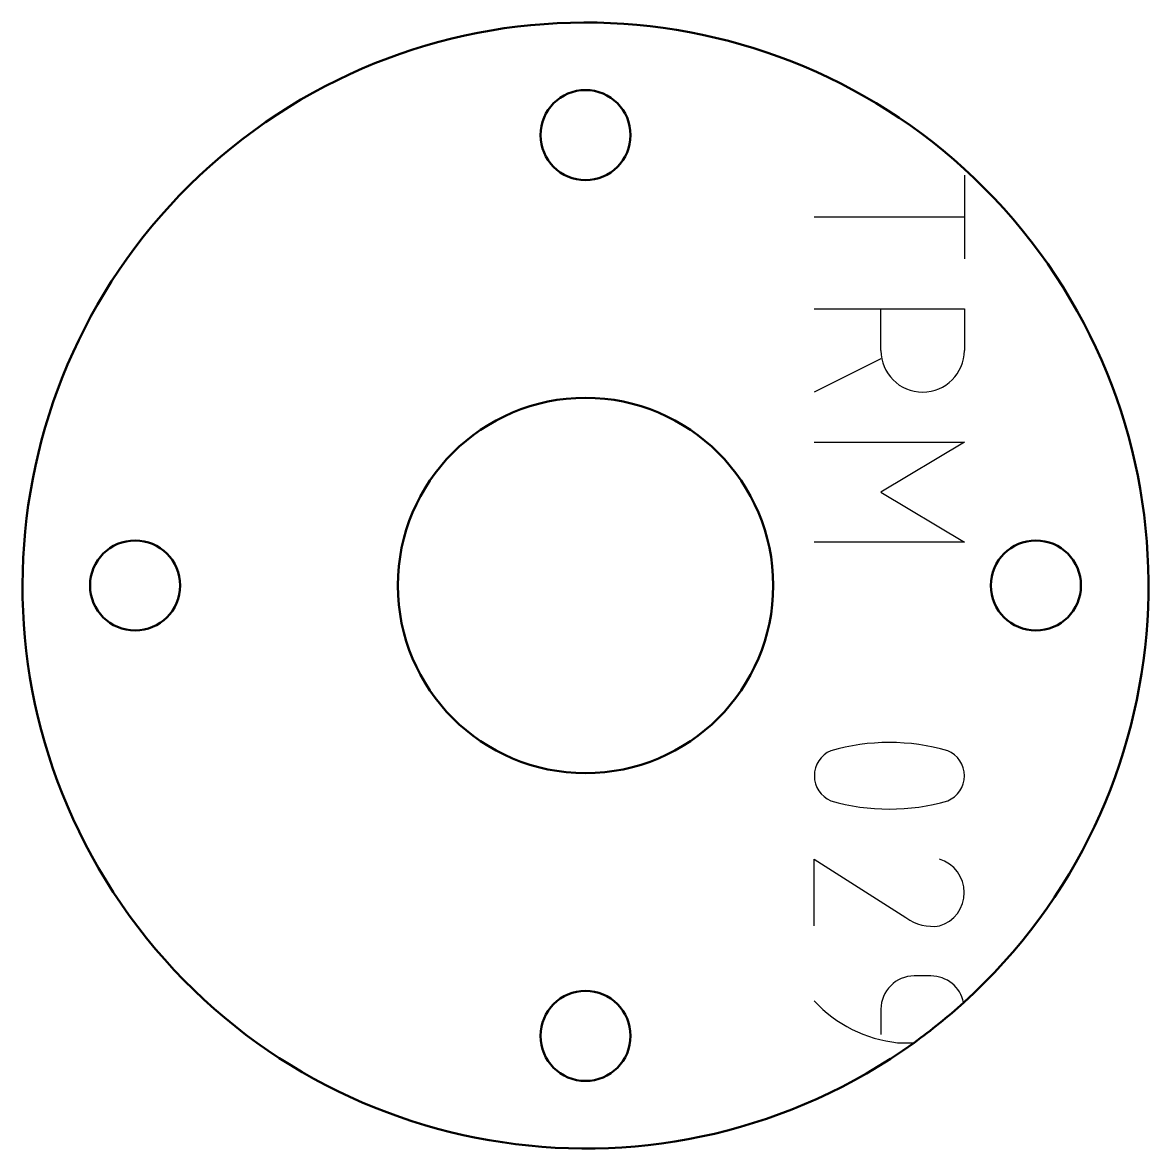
# Model space of a CAD drawing. Header units: millimetres. Extents: x 15.2 to 90.2, y 15.2 to 90.2.
import ezdxf

# ---------------------------------------------------------------- set-up
doc = ezdxf.new("R2010")
doc.units = ezdxf.units.MM
for name, color, linetype, lineweight in [('IV_INTERIOR_PROFILES', 7, 'Continuous', 50), ('IV_MARK_SURFACE', 2, 'Continuous', 25), ('IV_OUTER_PROFILE', 7, 'Continuous', 50)]:
    doc.layers.add(name, color=color, linetype=linetype, lineweight=lineweight)

msp = doc.modelspace()

# ---------------------------------------------------------------- linework, layer by layer
at = {"layer": 'IV_INTERIOR_PROFILES'}
for centre, radius in [((52.738, 82.691), 3), ((52.738, 52.691), 12.5), ((22.738, 52.691), 3), ((82.738, 52.691), 3), ((52.738, 22.691), 3)]:
    msp.add_circle(centre, radius, dxfattribs=at)
at = {"layer": 'IV_MARK_SURFACE'}
for p, q in [((77.973, 80.015), (77.973, 77.238)), ((67.973, 77.238), (77.973, 77.238)), ((77.973, 77.238), (77.973, 74.46)), ((67.973, 71.127), (72.418, 71.127)), ((72.418, 71.127), (77.973, 71.127)), ((72.418, 68.349), (72.418, 71.127)), ((77.973, 71.127), (77.973, 68.349)), ((72.418, 67.793), (67.973, 65.571)), ((67.973, 62.238), (77.973, 62.238)), ((77.973, 62.238), (72.418, 58.904)), ((72.418, 58.904), (77.973, 55.571)), ((77.973, 55.571), (67.973, 55.571)), ((67.973, 30.015), (67.973, 34.46)), ((67.973, 34.46), (74.084, 30.571)), ((75.751, 26.682), (74.64, 26.682)), ((72.418, 24.46), (72.418, 22.793)), ((73.529, 22.238), (74.62, 22.238))]:
    msp.add_line(p, q, dxfattribs=at)
for centre, radius, start, end in [((75.195, 68.349), 2.778, 180, 0), ((72.973, 28.239), 13.995, 73.86614, 106.13386), ((69.793, 40.015), 1.811, 113.03732, 246.96268), ((76.175, 40.015), 1.803, 292.4119, 67.5881), ((72.973, 51.792), 13.995, 253.86614, 286.13386), ((75.652, 32.238), 2.317, 286.40471, 73.59529), ((75.874, 33.006), 3.022, 233.69114, 278.23638), ((74.64, 24.46), 2.222, 90, 180), ((75.751, 24.46), 2.222, 11.69787, 90), ((74.46, 31.044), 8.856, 222.90467, 263.96523)]:
    msp.add_arc(centre, radius, start, end, dxfattribs=at)
at = {"layer": 'IV_OUTER_PROFILE'}
for start, end in [(312.19971, 305.70014), (305.70014, 312.19971)]:
    msp.add_arc((52.738, 52.691), 37.5, start, end, dxfattribs=at)

doc.saveas('drawing.dxf')
